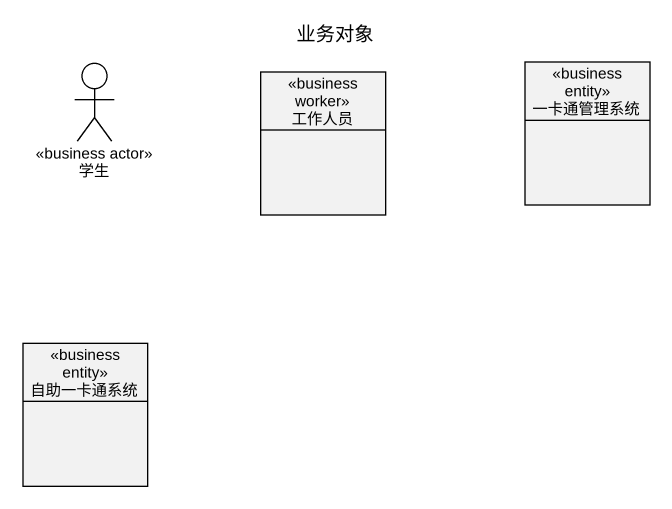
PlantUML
@startuml
title 业务对象
allowmixing
hide circle
hide empty members
actor 学生 <<business actor>>
class 一卡通管理系统 <<business entity>>
class 工作人员 <<business worker>>
class 自助一卡通系统 <<business entity>>
@enduml
